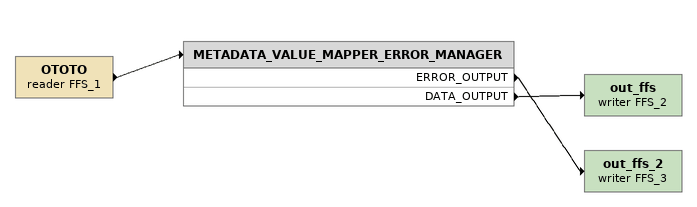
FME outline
OTOTO (reader FFS_1)
    -> METADATA_VALUE_MAPPER_ERROR_MANAGER
METADATA_VALUE_MAPPER_ERROR_MANAGER
    ERROR_OUTPUT -> out_ffs_2 (writer FFS_3)
    DATA_OUTPUT -> out_ffs (writer FFS_2)
out_ffs (writer FFS_2)
out_ffs_2 (writer FFS_3)
